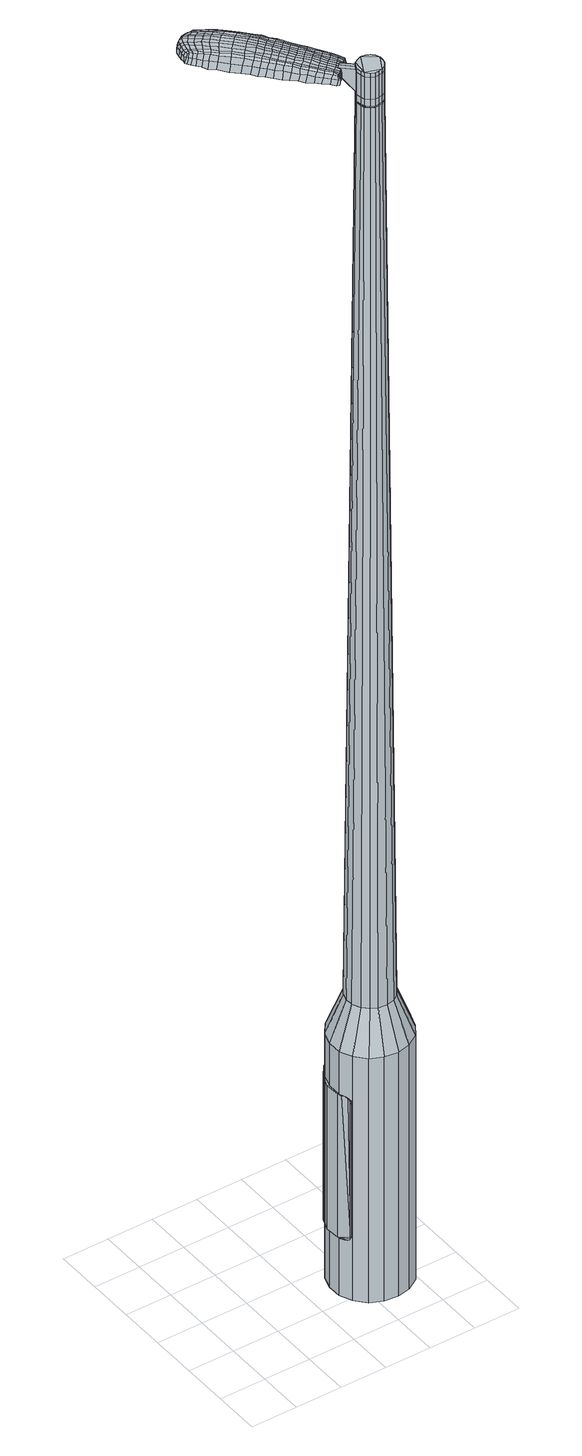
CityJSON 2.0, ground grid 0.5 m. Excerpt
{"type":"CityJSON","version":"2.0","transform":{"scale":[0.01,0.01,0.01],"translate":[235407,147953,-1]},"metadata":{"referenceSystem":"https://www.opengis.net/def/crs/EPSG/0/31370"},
"CityObjects":{
"object1":{"type":"GenericCityObject","attributes":{"cluster":315,"mean_distance_to_centroid":0.203,"new_centroid_x":235408.7,"new_centroid_y":147953.7,"mean_distance_to_camera":13.32,"H1":11.97,"H2":12.27,"Z_final":111,"cluster2":-1,"proj_x":235413.77,"proj_y":147945.21,"id_line":52497,"bearing_l":43.26,"distance":9.89,"orientation":"left","G_obj":133.26},"geometry":[{"type":"MultiSurface","lod":"2","boundaries":[[[0,1,2,3]],[[1,4,5,2]],[[4,6,7,5]],[[6,8,9,7]],[[8,10,11,9]],[[10,12,13,11]],[[12,14,15,13]],[[14,16,17,15]],[[16,18,19,17]],[[18,20,21,19]],[[20,22,23,21]],[[22,24,25,23]],[[24,26,27,25]],[[26,28,29,27]],[[28,30,31,29]],[[30,32,33,31]],[[32,34,35,33]],[[34,0,3,35]],[[36,37,38,39]],[[38,40,41,42]],[[41,43,42]],[[42,44,45,46]],[[45,47,46]],[[46,48,49,50]],[[49,51,50]],[[42,46,50,38]],[[50,52,39,38]],[[53,36,39]],[[2,5,7,35]],[[7,9,11,15]],[[11,13,15]],[[15,17,19,23]],[[19,21,23]],[[23,25,27,31]],[[27,29,31]],[[15,23,31,7]],[[31,33,35,7]],[[3,2,35]],[[1,0,54,55]],[[0,34,56,54]],[[34,32,57,56]],[[32,30,58,57]],[[30,28,59,58]],[[28,26,60,59]],[[26,24,61,60]],[[24,22,62,61]],[[22,20,63,62]],[[20,18,64,63]],[[18,16,65,64]],[[16,14,66,65]],[[14,12,67,66]],[[12,10,68,67]],[[10,8,69,68]],[[8,6,70,69]],[[6,4,71,70]],[[4,1,55,71]],[[55,54,72,73]],[[54,56,74,72]],[[56,57,75,74]],[[57,58,76,75]],[[58,59,77,76]],[[59,60,78,77]],[[60,61,79,78]],[[61,62,80,79]],[[62,63,81,80]],[[63,64,82,81]],[[64,65,83,82]],[[65,66,84,83]],[[66,67,85,84]],[[67,68,86,85]],[[68,69,87,86]],[[69,70,88,87]],[[70,71,89,88]],[[71,55,73,89]],[[90,91,92,93]],[[74,94,91,90]],[[95,96,94,74]],[[76,97,96,95]],[[98,99,97,76]],[[100,101,99,98]],[[102,103,101,100]],[[80,104,103,102]],[[81,105,104,80]],[[106,107,105,81]],[[108,109,107,106]],[[110,111,109,108]],[[112,113,111,110]],[[114,115,113,112]],[[116,117,115,114]],[[118,119,117,116]],[[120,121,119,118]],[[93,92,121,120]],[[122,123,124,125]],[[126,122,125,127]],[[128,126,127,129]],[[130,128,129,131]],[[132,130,131,133]],[[134,132,133,135]],[[136,134,135,137]],[[138,136,137,139]],[[140,138,139,141]],[[142,140,141,143]],[[144,142,143,145]],[[146,144,145,147]],[[148,146,147,149]],[[150,148,149,151]],[[152,150,151,153]],[[154,152,153,155]],[[73,72,90,93]],[[72,74,90]],[[75,95,74]],[[75,76,95]],[[77,98,76]],[[77,78,100,98]],[[78,79,102,100]],[[79,80,102]],[[82,106,81]],[[82,83,108,106]],[[83,84,110,108]],[[84,85,112,110]],[[85,86,114,112]],[[86,87,116,114]],[[87,88,118,116]],[[88,89,120,118]],[[89,73,93,120]],[[156,157,92,91]],[[157,158,121,92]],[[158,159,119,121]],[[159,160,117,119]],[[160,161,115,117]],[[161,162,113,115]],[[162,163,111,113]],[[163,164,109,111]],[[164,165,107,109]],[[165,105,107]],[[166,103,104]],[[166,167,101,103]],[[167,168,99,101]],[[168,97,99]],[[169,96,97]],[[169,94,96]],[[156,91,94]],[[39,52,154,170]],[[157,156,171,155]],[[53,39,170,123]],[[156,94,124,171]],[[36,53,123,122]],[[94,169,125,124]],[[37,36,122,126]],[[169,97,127,125]],[[38,37,126,128]],[[97,168,129,127]],[[40,38,128,130]],[[168,167,131,129]],[[41,40,130,132]],[[167,166,133,131]],[[43,41,132,134]],[[166,104,135,133]],[[42,43,134,136]],[[104,105,137,135]],[[44,42,136,138]],[[105,165,139,137]],[[45,44,138,140]],[[165,164,141,139]],[[47,45,140,142]],[[164,163,143,141]],[[46,47,142,144]],[[163,162,145,143]],[[48,46,144,146]],[[162,161,147,145]],[[49,48,146,148]],[[161,160,149,147]],[[51,49,148,150]],[[160,159,151,149]],[[50,51,150,152]],[[159,158,153,151]],[[52,50,152,154]],[[158,157,155,153]],[[154,155,172,173]],[[155,171,174,172]],[[171,124,175,174]],[[124,123,176,175]],[[123,170,177,176]],[[170,154,173,177]],[[178,179,180,181]],[[182,178,181,183]],[[178,182,184,185]],[[179,178,185,186]],[[187,188,189,190]],[[191,187,190,192]],[[187,191,193,194]],[[188,187,194,195]],[[196,197,198,199]],[[200,196,199,201]],[[196,200,202,203]],[[197,196,203,204]],[[205,206,207,208]],[[209,205,208,210]],[[205,209,211,212]],[[206,205,212,213]],[[214,215,216,217]],[[218,214,217,219]],[[214,218,220,221]],[[215,214,221,222]],[[223,224,225,226]],[[227,223,226,228]],[[223,227,229,230]],[[224,223,230,231]],[[232,233,234,235]],[[224,232,235,225]],[[232,224,231,236]],[[233,232,236,237]],[[238,239,240,241]],[[233,238,241,234]],[[238,233,237,242]],[[239,238,242,243]],[[244,182,183,245]],[[239,244,245,240]],[[244,239,243,246]],[[182,244,246,184]],[[247,248,249,250]],[[251,247,250,252]],[[247,251,253,254]],[[248,247,254,255]],[[256,257,258,259]],[[248,256,259,249]],[[256,248,255,260]],[[257,256,260,261]],[[262,263,264,265]],[[257,262,265,258]],[[262,257,261,266]],[[263,262,266,267]],[[268,269,270,271]],[[263,268,271,264]],[[268,263,267,272]],[[269,268,272,273]],[[274,179,186,275]],[[269,274,275,270]],[[274,269,273,276]],[[179,274,276,180]],[[277,278,279,280]],[[281,277,280,282]],[[277,281,283,284]],[[278,277,284,285]],[[286,287,288,289]],[[278,286,289,279]],[[286,278,285,290]],[[287,286,290,291]],[[292,293,294,295]],[[287,292,295,288]],[[292,287,291,296]],[[293,292,296,297]],[[298,191,192,299]],[[293,298,299,294]],[[298,293,297,300]],[[191,298,300,193]],[[301,302,303,304]],[[305,301,304,306]],[[301,305,307,308]],[[302,301,308,309]],[[310,311,312,313]],[[302,310,313,303]],[[310,302,309,314]],[[311,310,314,315]],[[316,317,318,319]],[[311,316,319,312]],[[316,311,315,320]],[[317,316,320,321]],[[322,323,324,325]],[[317,322,325,318]],[[322,317,321,326]],[[323,322,326,327]],[[328,188,195,329]],[[323,328,329,324]],[[328,323,327,330]],[[188,328,330,189]],[[331,217,216,332]],[[333,331,332,334]],[[331,333,335,336]],[[217,331,336,219]],[[337,333,334,338]],[[339,337,338,340]],[[337,339,341,342]],[[333,337,342,335]],[[343,339,340,344]],[[345,343,344,346]],[[343,345,347,348]],[[339,343,348,341]],[[349,345,346,350]],[[351,349,350,352]],[[349,351,353,354]],[[345,349,354,347]],[[355,351,352,356]],[[206,355,356,207]],[[355,206,213,357]],[[351,355,357,353]],[[358,359,204,203]],[[360,358,203,202]],[[358,360,361,362]],[[359,358,362,363]],[[364,365,363,362]],[[366,364,362,361]],[[364,366,367,368]],[[365,364,368,369]],[[370,371,369,368]],[[372,370,368,367]],[[370,372,373,374]],[[371,370,374,375]],[[376,377,375,374]],[[378,376,374,373]],[[376,378,211,209]],[[377,376,209,210]],[[379,380,381,382]],[[281,379,382,283]],[[379,281,282,383]],[[380,379,383,384]],[[385,200,201,386]],[[380,385,386,381]],[[385,380,384,387]],[[200,385,387,202]],[[388,389,390,391]],[[227,388,391,229]],[[388,227,228,392]],[[389,388,392,393]],[[394,395,396,397]],[[389,394,397,390]],[[394,389,393,398]],[[395,394,398,399]],[[400,197,204,401]],[[395,400,401,396]],[[400,395,399,402]],[[197,400,402,198]],[[403,404,405,406]],[[185,403,406,186]],[[403,185,184,407]],[[404,403,407,408]],[[409,410,411,412]],[[404,409,412,405]],[[409,404,408,413]],[[410,409,413,414]],[[415,208,207,416]],[[410,415,416,411]],[[415,410,414,417]],[[208,415,417,210]],[[418,419,420,421]],[[190,418,421,192]],[[418,190,189,422]],[[419,418,422,423]],[[424,212,211,425]],[[419,424,425,420]],[[424,419,423,426]],[[212,424,426,213]],[[427,428,429,430]],[[305,427,430,307]],[[427,305,306,431]],[[428,427,431,432]],[[433,218,219,434]],[[428,433,434,429]],[[433,428,432,435]],[[218,433,435,220]],[[436,437,438,439]],[[251,436,439,253]],[[436,251,252,440]],[[437,436,440,441]],[[442,443,444,445]],[[437,442,445,438]],[[442,437,441,446]],[[443,442,446,447]],[[448,215,222,449]],[[443,448,449,444]],[[448,443,447,450]],[[215,448,450,216]],[[451,452,441,440]],[[250,451,440,252]],[[451,250,249,453]],[[452,451,453,454]],[[455,456,447,446]],[[452,455,446,441]],[[455,452,454,457]],[[456,455,457,458]],[[459,332,216,450]],[[456,459,450,447]],[[459,456,458,460]],[[332,459,460,334]],[[461,462,463,464]],[[308,461,464,309]],[[461,308,307,430]],[[462,461,430,429]],[[465,336,335,466]],[[462,465,466,463]],[[465,462,429,434]],[[336,465,434,219]],[[467,468,454,453]],[[259,467,453,249]],[[467,259,258,469]],[[468,467,469,470]],[[471,472,458,457]],[[468,471,457,454]],[[471,468,470,473]],[[472,471,473,474]],[[475,338,334,460]],[[472,475,460,458]],[[475,472,474,476]],[[338,475,476,340]],[[477,478,479,480]],[[314,477,480,315]],[[477,314,309,464]],[[478,477,464,463]],[[481,342,341,482]],[[478,481,482,479]],[[481,478,463,466]],[[342,481,466,335]],[[483,484,470,469]],[[265,483,469,258]],[[483,265,264,485]],[[484,483,485,486]],[[487,488,474,473]],[[484,487,473,470]],[[487,484,486,489]],[[488,487,489,490]],[[491,344,340,476]],[[488,491,476,474]],[[491,488,490,492]],[[344,491,492,346]],[[493,494,495,496]],[[320,493,496,321]],[[493,320,315,480]],[[494,493,480,479]],[[497,348,347,498]],[[494,497,498,495]],[[497,494,479,482]],[[348,497,482,341]],[[499,500,486,485]],[[271,499,485,264]],[[499,271,270,501]],[[500,499,501,502]],[[503,504,490,489]],[[500,503,489,486]],[[503,500,502,505]],[[504,503,505,506]],[[507,350,346,492]],[[504,507,492,490]],[[507,504,506,508]],[[350,507,508,352]],[[509,510,511,512]],[[326,509,512,327]],[[509,326,321,496]],[[510,509,496,495]],[[513,354,353,514]],[[510,513,514,511]],[[513,510,495,498]],[[354,513,498,347]],[[515,516,502,501]],[[275,515,501,270]],[[515,275,186,406]],[[516,515,406,405]],[[517,518,506,505]],[[516,517,505,502]],[[517,516,405,412]],[[518,517,412,411]],[[519,356,352,508]],[[518,519,508,506]],[[519,518,411,416]],[[356,519,416,207]],[[520,521,423,422]],[[330,520,422,189]],[[520,330,327,512]],[[521,520,512,511]],[[522,357,213,426]],[[521,522,426,423]],[[522,521,511,514]],[[357,522,514,353]],[[523,524,384,383]],[[280,523,383,282]],[[523,280,279,525]],[[524,523,525,526]],[[527,360,202,387]],[[524,527,387,384]],[[527,524,526,528]],[[360,527,528,361]],[[529,530,531,532]],[[230,529,532,231]],[[529,230,229,391]],[[530,529,391,390]],[[533,534,535,536]],[[530,533,536,531]],[[533,530,390,397]],[[534,533,397,396]],[[537,359,363,538]],[[534,537,538,535]],[[537,534,396,401]],[[359,537,401,204]],[[539,540,526,525]],[[289,539,525,279]],[[539,289,288,541]],[[540,539,541,542]],[[543,366,361,528]],[[540,543,528,526]],[[543,540,542,544]],[[366,543,544,367]],[[545,546,547,548]],[[236,545,548,237]],[[545,236,231,532]],[[546,545,532,531]],[[549,550,551,552]],[[546,549,552,547]],[[549,546,531,536]],[[550,549,536,535]],[[553,365,369,554]],[[550,553,554,551]],[[553,550,535,538]],[[365,553,538,363]],[[555,556,542,541]],[[295,555,541,288]],[[555,295,294,557]],[[556,555,557,558]],[[559,372,367,544]],[[556,559,544,542]],[[559,556,558,560]],[[372,559,560,373]],[[561,562,563,564]],[[242,561,564,243]],[[561,242,237,548]],[[562,561,548,547]],[[565,566,567,568]],[[562,565,568,563]],[[565,562,547,552]],[[566,565,552,551]],[[569,371,375,570]],[[566,569,570,567]],[[569,566,551,554]],[[371,569,554,369]],[[571,572,558,557]],[[299,571,557,294]],[[571,299,192,421]],[[572,571,421,420]],[[573,378,373,560]],[[572,573,560,558]],[[573,572,420,425]],[[378,573,425,211]],[[574,575,408,407]],[[246,574,407,184]],[[574,246,243,564]],[[575,574,564,563]],[[576,577,414,413]],[[575,576,413,408]],[[576,575,563,568]],[[577,576,568,567]],[[578,377,210,417]],[[577,578,417,414]],[[578,577,567,570]],[[377,578,570,375]],[[579,580,581,582]],[[582,581,583,584]],[[585,583,581,586]],[[586,581,580,587]],[[588,589,590,591]],[[591,590,592,593]],[[594,592,590,595]],[[595,590,589,596]],[[597,598,599,600]],[[600,599,601,602]],[[603,601,599,604]],[[604,599,598,605]],[[606,607,608,609]],[[609,608,610,611]],[[612,610,608,613]],[[613,608,607,614]],[[615,616,617,618]],[[618,617,619,620]],[[621,619,617,622]],[[622,617,616,623]],[[624,625,626,627]],[[627,626,628,629]],[[630,628,626,631]],[[631,626,625,632]],[[633,634,635,636]],[[636,635,625,624]],[[632,625,635,637]],[[637,635,634,638]],[[639,640,641,642]],[[642,641,634,633]],[[638,634,641,643]],[[643,641,640,644]],[[584,583,645,646]],[[646,645,640,639]],[[644,640,645,647]],[[647,645,583,585]],[[648,649,650,651]],[[651,650,652,653]],[[654,652,650,655]],[[655,650,649,656]],[[657,658,659,660]],[[660,659,649,648]],[[656,649,659,661]],[[661,659,658,662]],[[663,664,665,666]],[[666,665,658,657]],[[662,658,665,667]],[[667,665,664,668]],[[669,670,671,672]],[[672,671,664,663]],[[668,664,671,673]],[[673,671,670,674]],[[587,580,675,676]],[[676,675,670,669]],[[674,670,675,677]],[[677,675,580,579]],[[678,679,680,681]],[[681,680,682,683]],[[684,682,680,685]],[[685,680,679,686]],[[687,688,689,690]],[[690,689,679,678]],[[686,679,689,691]],[[691,689,688,692]],[[693,694,695,696]],[[696,695,688,687]],[[692,688,695,697]],[[697,695,694,698]],[[593,592,699,700]],[[700,699,694,693]],[[698,694,699,701]],[[701,699,592,594]],[[702,703,704,705]],[[705,704,706,707]],[[708,706,704,709]],[[709,704,703,710]],[[711,712,713,714]],[[714,713,703,702]],[[710,703,713,715]],[[715,713,712,716]],[[717,718,719,720]],[[720,719,712,711]],[[716,712,719,721]],[[721,719,718,722]],[[723,724,725,726]],[[726,725,718,717]],[[722,718,725,727]],[[727,725,724,728]],[[596,589,729,730]],[[730,729,724,723]],[[728,724,729,731]],[[731,729,589,588]],[[615,618,732,733]],[[733,732,734,735]],[[736,734,732,737]],[[737,732,618,620]],[[735,734,738,739]],[[739,738,740,741]],[[742,740,738,743]],[[743,738,734,736]],[[741,740,744,745]],[[745,744,746,747]],[[748,746,744,749]],[[749,744,740,742]],[[747,746,750,751]],[[751,750,752,753]],[[754,752,750,755]],[[755,750,746,748]],[[753,752,756,757]],[[757,756,607,606]],[[614,607,756,758]],[[758,756,752,754]],[[605,759,760,604]],[[604,760,761,603]],[[762,761,760,763]],[[763,760,759,764]],[[764,765,766,763]],[[763,766,767,762]],[[768,767,766,769]],[[769,766,765,770]],[[770,771,772,769]],[[769,772,773,768]],[[774,773,772,775]],[[775,772,771,776]],[[776,777,778,775]],[[775,778,779,774]],[[612,779,778,610]],[[610,778,777,611]],[[780,781,782,783]],[[783,782,682,684]],[[683,682,782,784]],[[784,782,781,785]],[[602,601,786,787]],[[787,786,781,780]],[[785,781,786,788]],[[788,786,601,603]],[[789,790,791,792]],[[792,791,628,630]],[[629,628,791,793]],[[793,791,790,794]],[[795,796,797,798]],[[798,797,790,789]],[[794,790,797,799]],[[799,797,796,800]],[[605,598,801,802]],[[802,801,796,795]],[[800,796,801,803]],[[803,801,598,597]],[[804,805,806,807]],[[807,806,586,587]],[[585,586,806,808]],[[808,806,805,809]],[[810,811,812,813]],[[813,812,805,804]],[[809,805,812,814]],[[814,812,811,815]],[[606,609,816,817]],[[817,816,811,810]],[[815,811,816,818]],[[818,816,609,611]],[[819,820,821,822]],[[822,821,591,593]],[[588,591,821,823]],[[823,821,820,824]],[[612,613,825,826]],[[826,825,820,819]],[[824,820,825,827]],[[827,825,613,614]],[[828,829,830,831]],[[831,830,706,708]],[[707,706,830,832]],[[832,830,829,833]],[[620,619,834,835]],[[835,834,829,828]],[[833,829,834,836]],[[836,834,619,621]],[[837,838,654]],[[838,652,654]],[[653,652,838,839]],[[839,838,840]],[[841,842,843,844]],[[844,843,838,837]],[[840,838,843,845]],[[845,843,842,846]],[[623,616,847,848]],[[848,847,842,841]],[[846,842,847,849]],[[849,847,616,615]],[[840,850,839]],[[839,850,651,653]],[[648,651,850,851]],[[846,852,853,845]],[[845,853,850,840]],[[851,850,853,854]],[[854,853,852,855]],[[615,733,856,849]],[[849,856,852,846]],[[855,852,856,857]],[[857,856,733,735]],[[858,859,860,861]],[[861,860,709,710]],[[708,709,860,831]],[[831,860,859,828]],[[736,737,862,863]],[[863,862,859,858]],[[828,859,862,835]],[[835,862,737,620]],[[864,865,851]],[[851,865,660,648]],[[657,660,865,866]],[[866,865,864,867]],[[855,868,869,854]],[[854,869,864,851]],[[867,864,869,870]],[[870,869,868,871]],[[735,739,872,857]],[[857,872,868,855]],[[871,868,872,873]],[[873,872,739,741]],[[874,875,876,877]],[[877,876,715,716]],[[710,715,876,861]],[[861,876,875,858]],[[742,743,878,879]],[[879,878,875,874]],[[858,875,878,863]],[[863,878,743,736]],[[867,880,881,866]],[[866,881,666,657]],[[663,666,881,882]],[[882,881,880,883]],[[871,884,885,870]],[[870,885,880,867]],[[883,880,885,886]],[[886,885,884,887]],[[741,745,888,873]],[[873,888,884,871]],[[887,884,888,889]],[[889,888,745,747]],[[890,891,892,893]],[[893,892,721,722]],[[716,721,892,877]],[[877,892,891,874]],[[748,749,894,895]],[[895,894,891,890]],[[874,891,894,879]],[[879,894,749,742]],[[883,896,897,882]],[[882,897,672,663]],[[669,672,897,898]],[[898,897,896,899]],[[887,900,901,886]],[[886,901,896,883]],[[899,896,901,902]],[[902,901,900,903]],[[747,751,904,889]],[[889,904,900,887]],[[903,900,904,905]],[[905,904,751,753]],[[906,907,908,909]],[[909,908,727,728]],[[722,727,908,893]],[[893,908,907,890]],[[754,755,910,911]],[[911,910,907,906]],[[890,907,910,895]],[[895,910,755,748]],[[899,912,913,898]],[[898,913,676,669]],[[587,676,913,807]],[[807,913,912,804]],[[903,914,915,902]],[[902,915,912,899]],[[804,912,915,813]],[[813,915,914,810]],[[753,757,916,905]],[[905,916,914,903]],[[810,914,916,817]],[[817,916,757,606]],[[824,917,918,823]],[[823,918,731,588]],[[728,731,918,909]],[[909,918,917,906]],[[614,758,919,827]],[[827,919,917,824]],[[906,917,919,911]],[[911,919,758,754]],[[785,920,921,784]],[[784,921,681,683]],[[678,681,921,922]],[[922,921,920,923]],[[603,761,924,788]],[[788,924,920,785]],[[923,920,924,925]],[[925,924,761,762]],[[926,927,928,929]],[[929,928,631,632]],[[630,631,928,792]],[[792,928,927,789]],[[930,931,932,933]],[[933,932,927,926]],[[789,927,932,798]],[[798,932,931,795]],[[764,759,934,935]],[[935,934,931,930]],[[795,931,934,802]],[[802,934,759,605]],[[923,936,937,922]],[[922,937,690,678]],[[687,690,937,938]],[[938,937,936,939]],[[762,767,940,925]],[[925,940,936,923]],[[939,936,940,941]],[[941,940,767,768]],[[942,943,944,945]],[[945,944,637,638]],[[632,637,944,929]],[[929,944,943,926]],[[946,947,948,949]],[[949,948,943,942]],[[926,943,948,933]],[[933,948,947,930]],[[770,765,950,951]],[[951,950,947,946]],[[930,947,950,935]],[[935,950,765,764]],[[939,952,953,938]],[[938,953,696,687]],[[693,696,953,954]],[[954,953,952,955]],[[768,773,956,941]],[[941,956,952,939]],[[955,952,956,957]],[[957,956,773,774]],[[958,959,960,961]],[[961,960,643,644]],[[638,643,960,945]],[[945,960,959,942]],[[962,963,964,965]],[[965,964,959,958]],[[942,959,964,949]],[[949,964,963,946]],[[776,771,966,967]],[[967,966,963,962]],[[946,963,966,951]],[[951,966,771,770]],[[955,968,969,954]],[[954,969,700,693]],[[593,700,969,822]],[[822,969,968,819]],[[774,779,970,957]],[[957,970,968,955]],[[819,968,970,826]],[[826,970,779,612]],[[809,971,972,808]],[[808,972,647,585]],[[644,647,972,961]],[[961,972,971,958]],[[815,973,974,814]],[[814,974,971,809]],[[958,971,974,965]],[[965,974,973,962]],[[611,777,975,818]],[[818,975,973,815]],[[962,973,975,967]],[[967,975,777,776]],[[579,582,181,180]],[[582,584,183,181]],[[594,595,194,193]],[[595,596,195,194]],[[597,600,199,198]],[[600,602,201,199]],[[621,622,221,220]],[[622,623,222,221]],[[624,627,226,225]],[[627,629,228,226]],[[633,636,235,234]],[[636,624,225,235]],[[639,642,241,240]],[[642,633,234,241]],[[584,646,245,183]],[[646,639,240,245]],[[654,655,254,253]],[[655,656,255,254]],[[656,661,260,255]],[[661,662,261,260]],[[662,667,266,261]],[[667,668,267,266]],[[668,673,272,267]],[[673,674,273,272]],[[674,677,276,273]],[[677,579,180,276]],[[684,685,284,283]],[[685,686,285,284]],[[686,691,290,285]],[[691,692,291,290]],[[692,697,296,291]],[[697,698,297,296]],[[698,701,300,297]],[[701,594,193,300]],[[702,705,304,303]],[[705,707,306,304]],[[711,714,313,312]],[[714,702,303,313]],[[717,720,319,318]],[[720,711,312,319]],[[723,726,325,324]],[[726,717,318,325]],[[596,730,329,195]],[[730,723,324,329]],[[780,783,382,381]],[[783,684,283,382]],[[602,787,386,201]],[[787,780,381,386]],[[629,793,392,228]],[[793,794,393,392]],[[794,799,398,393]],[[799,800,399,398]],[[800,803,402,399]],[[803,597,198,402]],[[707,832,431,306]],[[832,833,432,431]],[[833,836,435,432]],[[836,621,220,435]],[[837,654,439,438]],[[654,253,439]],[[841,844,445,444]],[[844,837,438,445]],[[623,848,449,222]],[[848,841,444,449]],[[976,977,978,979]],[[980,981,979,978]],[[982,983,984,985]],[[986,987,988,989]],[[977,990,991,978]],[[992,980,978,991]],[[993,982,985,994]],[[995,996,987,986]],[[990,997,998,991]],[[998,999,992,991]],[[1000,993,994,1001]],[[1002,996,995,1003]],[[997,1004,1005,998]],[[1005,1006,999,998]],[[1007,1000,1001,1008]],[[1009,1002,1003,1010]],[[1011,1012,1013,1014]],[[1015,1016,1012,1011]],[[1015,1017,1018,1016]],[[1017,1019,1020,1018]],[[1021,1022,1023,1024]],[[1025,1026,1022,1021]],[[1027,1028,1026,1025]],[[1029,1030,1028,1027]],[[1024,1013,1012,1021]],[[1021,1012,1016,1025]],[[1016,1018,1027,1025]],[[1018,1020,1029,1027]],[[985,984,981,980]],[[994,985,980,992]],[[999,1001,994,992]],[[1006,1008,1001,999]],[[986,989,983,982]],[[995,986,982,993]],[[1003,995,993,1000]],[[1010,1003,1000,1007]],[[987,1011,1014,988]],[[996,1015,1011,987]],[[1017,1015,996,1002]],[[1019,1017,1002,1009]],[[1031,1032,1033,1034]],[[1033,1035,1036,1037]],[[1033,1037,1038,1039]],[[1033,1039,1034]],[[1040,1031,1034,1041]],[[1042,1041,1034,1043]],[[1044,1043,1034]],[[1045,1033,1032,1046]],[[1047,1045,1046,1048]],[[1049,1047,1048,1050]],[[1051,1049,1050,1052]],[[1053,1051,1052,1054]],[[1054,1055,1056,1057]],[[1054,1057,1058,1059]],[[1054,1059,1060,1061]],[[1060,1062,1063,1064]],[[1060,1064,1065,1066]],[[1060,1066,1061]],[[1054,1061,1053]],[[1067,1068,1032,1031]],[[1069,1070,1035,1033]],[[1071,1072,1044,1034]],[[1068,1073,1046,1032]],[[1074,1069,1033,1045]],[[1073,1075,1048,1046]],[[1076,1074,1045,1047]],[[1075,1077,1050,1048]],[[1078,1076,1047,1049]],[[1077,1079,1052,1050]],[[1080,1078,1049,1051]],[[1079,1081,1054,1052]],[[1082,1080,1051,1053]],[[1081,1083,1055,1054]],[[1084,1085,1062,1060]],[[1086,1082,1053,1061]],[[1056,1055,1083,1087]],[[1057,1056,1087,1088]],[[1058,1057,1088,1089]],[[1059,1058,1089,1090]],[[1060,1059,1090,1084]],[[1091,1067,1031,1040]],[[1092,1091,1040,1041]],[[1093,1092,1041,1042]],[[1094,1093,1042,1043]],[[1072,1094,1043,1044]],[[1036,1035,1070,1095]],[[1063,1062,1085,1096]],[[1037,1036,1095,1097]],[[1038,1037,1097,1098]],[[1039,1038,1098,1099]],[[1034,1039,1099,1071]],[[1064,1063,1096,1100]],[[1065,1064,1100,1101]],[[1066,1065,1101,1102]],[[1061,1066,1102,1086]]]}]}
},
"vertices":[
[139,101,384],[151,109,384],[151,109,96],[139,101,96],[165,112,384],[165,112,96],[180,111,384],[180,111,96],[193,104,384],[193,104,96],[203,93,384],[203,93,96],[209,80,384],[209,80,96],[210,65,384],[210,65,96],[205,51,384],[205,51,96],[197,39,384],[197,39,96],[184,31,384],[184,31,96],[170,28,384],[170,28,96],[155,30,384],[155,30,96],[142,36,384],[142,36,96],[132,47,384],[132,47,96],[126,60,384],[126,60,96],[126,75,384],[126,75,96],[130,89,384],[130,89,96],[154,72,1524],[155,67,1524],[156,63,1524],[158,80,1524],[160,59,1524],[164,57,1524],[173,58,1524],[168,57,1524],[177,60,1524],[180,64,1524],[181,73,1524],[181,69,1524],[179,78,1524],[176,81,1524],[167,84,1524],[172,83,1524],[162,82,1524],[156,76,1524],[150,88,429],[158,93,429],[145,81,429],[143,73,429],[143,64,429],[147,56,429],[153,50,429],[160,46,429],[169,45,429],[178,47,429],[185,52,429],[190,59,429],[193,67,429],[192,76,429],[189,84,429],[183,90,429],[175,94,429],[166,95,429],[158,80,1483],[162,82,1483],[156,76,1483],[154,72,1483],[155,67,1483],[156,63,1483],[160,59,1483],[164,57,1483],[168,57,1483],[173,58,1483],[177,60,1483],[180,64,1483],[181,69,1483],[181,73,1483],[179,78,1483],[176,81,1483],[172,83,1483],[167,84,1483],[159,79,1483],[159,79,1485],[163,82,1485],[163,82,1483],[156,76,1485],[155,72,1483],[155,72,1485],[155,67,1485],[157,63,1483],[157,63,1485],[160,60,1483],[160,60,1485],[164,58,1483],[164,58,1485],[168,57,1485],[173,58,1485],[176,61,1483],[176,61,1485],[179,64,1483],[179,64,1485],[180,69,1483],[180,69,1485],[180,73,1483],[180,73,1485],[178,77,1483],[178,77,1485],[175,80,1483],[175,80,1485],[171,82,1483],[171,82,1485],[167,83,1483],[167,83,1485],[154,72,1519],[156,76,1519],[156,76,1493],[154,72,1493],[155,67,1519],[155,67,1493],[156,63,1519],[156,63,1493],[160,59,1519],[160,59,1493],[164,57,1519],[164,57,1493],[168,57,1519],[168,57,1493],[173,58,1519],[173,58,1493],[177,60,1519],[177,60,1493],[180,64,1519],[180,64,1493],[181,69,1519],[181,69,1493],[181,73,1519],[181,73,1493],[179,78,1519],[179,78,1493],[176,81,1519],[176,81,1493],[172,83,1519],[172,83,1493],[167,84,1519],[167,84,1493],[162,82,1519],[162,82,1493],[158,80,1485],[162,82,1485],[167,84,1485],[172,83,1485],[176,81,1485],[179,78,1485],[181,73,1485],[181,69,1485],[180,64,1485],[177,60,1485],[164,57,1485],[160,59,1485],[156,63,1485],[154,72,1485],[158,80,1519],[158,80,1493],[148,96,1513],[148,96,1518],[146,94,1513],[143,91,1513],[143,91,1518],[146,94,1518],[109,161,1519],[114,155,1518],[114,158,1509],[109,163,1510],[103,167,1519],[104,169,1510],[103,166,1526],[109,159,1525],[113,154,1525],[81,135,1519],[86,130,1518],[88,130,1525],[83,135,1525],[75,141,1519],[77,141,1526],[73,141,1510],[79,135,1510],[84,130,1509],[43,200,1519],[46,203,1519],[45,203,1513],[43,201,1513],[41,197,1519],[40,197,1513],[42,195,1524],[44,199,1524],[47,201,1524],[94,146,1530],[99,141,1529],[102,143,1529],[97,148,1530],[88,153,1531],[90,155,1531],[85,150,1530],[92,144,1530],[97,138,1529],[150,88,1512],[152,89,1512],[151,90,1517],[149,88,1517],[147,86,1512],[147,87,1517],[147,86,1506],[149,88,1506],[151,90,1506],[68,203,1519],[70,201,1519],[70,203,1512],[68,205,1512],[65,204,1518],[66,206,1512],[65,203,1522],[67,202,1523],[69,200,1524],[74,198,1519],[78,194,1519],[78,196,1512],[74,200,1512],[73,197,1524],[77,193,1525],[82,190,1519],[88,184,1519],[88,186,1511],[82,192,1511],[82,188,1526],[87,183,1526],[96,176,1519],[96,178,1510],[95,174,1526],[157,104,1513],[152,110,1513],[151,109,1518],[156,103,1517],[160,100,1512],[159,100,1516],[160,101,1506],[157,106,1507],[152,112,1507],[147,116,1514],[142,122,1515],[142,120,1520],[147,114,1519],[147,117,1507],[142,123,1507],[137,127,1515],[133,133,1516],[132,132,1522],[137,126,1521],[138,129,1508],[133,135,1508],[128,139,1517],[123,144,1517],[123,143,1524],[127,137,1523],[128,141,1508],[123,146,1509],[118,150,1518],[118,148,1524],[119,152,1509],[41,179,1519],[43,176,1519],[44,177,1524],[42,180,1523],[40,181,1518],[41,181,1522],[38,181,1512],[39,179,1512],[41,176,1512],[46,173,1519],[49,168,1519],[51,169,1525],[47,173,1524],[44,172,1512],[48,168,1512],[53,164,1519],[59,158,1519],[60,158,1526],[55,164,1526],[51,163,1511],[57,158,1511],[67,149,1519],[68,150,1526],[65,149,1510],[134,84,1513],[129,89,1513],[127,89,1507],[133,84,1507],[139,80,1512],[137,80,1506],[139,81,1516],[136,84,1517],[130,89,1518],[123,94,1514],[118,99,1515],[116,99,1507],[122,94,1507],[125,94,1519],[119,99,1520],[113,104,1515],[107,109,1516],[105,109,1508],[111,104,1508],[114,105,1521],[109,110,1522],[102,115,1517],[96,120,1517],[94,119,1509],[100,114,1508],[103,115,1523],[98,120,1524],[91,125,1518],[89,125,1509],[93,125,1524],[145,92,1519],[147,94,1519],[140,98,1520],[142,100,1520],[138,96,1520],[143,90,1519],[135,103,1522],[137,105,1522],[130,109,1523],[132,111,1523],[128,107,1523],[133,101,1521],[125,114,1524],[127,116,1524],[120,119,1525],[122,121,1525],[117,117,1525],[122,112,1524],[115,125,1526],[117,127,1526],[109,130,1527],[112,132,1527],[107,128,1527],[112,123,1526],[104,136,1528],[107,138,1528],[102,133,1528],[46,197,1527],[49,199,1527],[44,193,1526],[47,190,1527],[50,193,1528],[52,196,1528],[54,189,1529],[57,191,1529],[51,185,1528],[56,180,1530],[59,183,1530],[62,186,1530],[64,178,1531],[67,181,1531],[61,175,1530],[67,168,1531],[70,171,1531],[73,174,1531],[79,162,1531],[82,165,1531],[76,159,1531],[39,184,1518],[39,187,1519],[38,187,1513],[38,183,1513],[40,183,1523],[40,186,1523],[40,192,1519],[39,192,1513],[41,191,1524],[63,205,1518],[61,206,1518],[61,204,1523],[64,204,1523],[63,207,1513],[61,207,1513],[57,206,1519],[53,206,1519],[54,204,1524],[58,205,1523],[57,207,1513],[53,206,1513],[49,204,1519],[50,203,1524],[49,205,1513],[108,158,1528],[106,157,1528],[111,151,1528],[112,152,1527],[102,164,1528],[100,163,1529],[104,155,1529],[102,153,1530],[106,147,1529],[109,149,1528],[98,162,1529],[96,160,1530],[99,151,1530],[104,145,1529],[93,157,1531],[84,136,1528],[86,138,1529],[79,144,1529],[78,142,1528],[89,131,1527],[91,133,1528],[88,140,1529],[82,147,1530],[94,135,1528],[141,79,1512],[142,81,1512],[142,82,1517],[140,81,1517],[140,79,1506],[141,81,1506],[145,83,1512],[144,84,1517],[144,83,1506],[160,98,1512],[159,96,1512],[159,98,1506],[160,99,1506],[159,98,1517],[158,97,1517],[157,95,1512],[156,93,1512],[155,94,1506],[157,96,1506],[156,95,1517],[154,94,1517],[154,91,1512],[153,92,1506],[153,92,1517],[155,102,1519],[154,101,1519],[151,108,1520],[149,107,1520],[153,99,1519],[151,98,1519],[148,105,1520],[146,103,1520],[149,96,1519],[144,101,1520],[137,85,1519],[138,86,1519],[133,91,1520],[131,90,1520],[140,88,1519],[135,93,1520],[146,113,1521],[145,112,1521],[141,119,1522],[140,118,1522],[143,111,1521],[141,109,1521],[138,116,1522],[136,114,1523],[139,107,1522],[134,112,1523],[126,95,1521],[128,96,1521],[122,102,1522],[121,100,1522],[130,99,1521],[125,104,1522],[136,125,1523],[135,123,1523],[131,130,1524],[130,129,1524],[133,122,1523],[131,120,1524],[128,127,1525],[126,125,1525],[129,118,1524],[124,123,1525],[115,105,1523],[117,107,1523],[112,112,1524],[110,111,1524],[120,109,1524],[114,114,1525],[126,136,1525],[125,135,1525],[122,141,1526],[120,140,1526],[123,133,1526],[121,131,1526],[118,138,1527],[116,136,1527],[119,129,1526],[114,134,1527],[105,116,1525],[106,117,1525],[101,122,1526],[99,121,1526],[109,120,1526],[104,125,1527],[117,147,1527],[116,146,1527],[114,144,1527],[111,142,1528],[109,140,1528],[94,126,1527],[96,127,1527],[99,130,1528],[42,181,1525],[42,184,1525],[44,179,1526],[44,181,1526],[43,189,1526],[46,186,1527],[65,202,1525],[63,203,1525],[65,200,1526],[68,200,1525],[59,203,1525],[56,202,1526],[59,199,1527],[62,200,1526],[52,201,1526],[55,198,1527],[48,175,1526],[48,177,1527],[51,170,1527],[52,172,1528],[49,181,1528],[54,176,1529],[72,196,1526],[69,196,1527],[74,192,1528],[76,192,1527],[66,196,1527],[63,195,1528],[68,190,1529],[71,191,1528],[60,193,1528],[65,188,1530],[56,165,1528],[57,167,1529],[61,159,1528],[62,161,1529],[59,171,1529],[65,165,1530],[80,188,1528],[78,187,1528],[84,181,1529],[86,182,1528],[76,186,1529],[73,185,1530],[79,178,1530],[82,180,1530],[70,183,1530],[76,176,1531],[69,151,1529],[71,153,1529],[73,156,1530],[94,173,1528],[92,172,1529],[90,171,1530],[87,169,1530],[84,167,1531],[112,156,1509],[112,154,1518],[108,160,1518],[108,162,1509],[102,166,1519],[102,168,1510],[101,164,1525],[107,158,1525],[112,153,1525],[89,131,1525],[87,131,1518],[82,136,1518],[84,136,1525],[76,142,1519],[78,143,1525],[74,142,1510],[80,136,1509],[85,131,1509],[47,201,1513],[47,201,1519],[45,199,1519],[44,199,1513],[43,195,1519],[42,196,1513],[44,195,1524],[46,198,1524],[48,200,1524],[101,143,1528],[99,141,1528],[94,147,1529],[96,149,1529],[88,153,1529],[90,155,1529],[85,151,1529],[92,144,1529],[97,139,1528],[149,92,1516],[150,91,1512],[148,89,1512],[148,90,1516],[146,87,1512],[145,88,1516],[145,88,1506],[147,90,1506],[150,92,1506],[69,201,1512],[69,199,1519],[66,201,1518],[67,203,1512],[65,203,1518],[65,204,1512],[64,202,1522],[66,200,1523],[68,198,1523],[77,194,1512],[77,193,1519],[72,196,1519],[73,198,1512],[72,195,1524],[76,191,1525],[86,185,1511],[86,183,1519],[81,189,1519],[81,190,1511],[80,187,1525],[86,181,1526],[94,175,1519],[94,177,1510],[94,173,1526],[150,108,1518],[150,109,1513],[155,103,1513],[155,102,1517],[158,99,1512],[157,99,1515],[158,100,1506],[155,105,1506],[150,110,1507],[140,119,1520],[141,120,1514],[145,115,1514],[145,113,1519],[146,116,1507],[141,122,1507],[131,130,1522],[131,132,1516],[136,126,1515],[135,125,1521],[136,128,1508],[131,134,1508],[121,142,1523],[122,143,1517],[126,138,1516],[126,136,1522],[127,140,1508],[122,145,1508],[117,149,1517],[116,147,1524],[117,151,1509],[46,178,1523],[45,178,1519],[43,180,1518],[44,181,1523],[42,182,1518],[43,182,1522],[40,182,1512],[41,180,1512],[43,177,1512],[52,170,1525],[51,169,1519],[47,174,1519],[49,174,1524],[46,174,1512],[49,169,1512],[62,159,1526],[60,159,1519],[55,165,1519],[56,165,1525],[53,165,1511],[58,159,1511],[68,151,1519],[70,151,1526],[66,151,1510],[129,90,1507],[130,90,1513],[136,85,1513],[134,85,1506],[139,82,1512],[138,82,1506],[140,83,1515],[137,86,1517],[131,91,1518],[118,101,1507],[119,101,1514],[125,95,1514],[123,95,1507],[126,96,1519],[121,101,1520],[107,111,1508],[108,111,1516],[114,106,1515],[112,106,1508],[115,106,1521],[110,111,1522],[96,121,1508],[98,121,1517],[103,116,1516],[101,116,1508],[105,116,1522],[99,121,1523],[92,126,1517],[91,126,1509],[94,126,1524],[145,93,1518],[146,95,1518],[140,98,1519],[142,100,1519],[138,96,1519],[142,91,1518],[135,104,1520],[136,105,1520],[129,109,1521],[131,111,1521],[127,107,1521],[132,102,1520],[124,115,1523],[126,116,1523],[119,120,1524],[121,122,1524],[117,118,1524],[122,112,1523],[114,125,1525],[116,127,1525],[109,131,1526],[111,133,1526],[107,128,1526],[112,123,1525],[104,136,1527],[106,138,1527],[102,134,1527],[50,198,1526],[48,196,1526],[46,193,1525],[48,190,1526],[50,193,1526],[53,195,1526],[57,191,1528],[55,188,1528],[52,185,1527],[57,180,1528],[59,183,1529],[62,185,1529],[67,180,1530],[64,178,1530],[62,175,1529],[68,169,1530],[70,171,1530],[73,174,1530],[82,165,1530],[79,162,1530],[77,160,1530],[40,186,1513],[41,186,1518],[41,184,1518],[40,183,1512],[42,183,1523],[42,186,1523],[42,191,1519],[41,191,1513],[43,190,1523],[61,202,1523],[61,204,1518],[63,203,1518],[63,202,1523],[63,205,1512],[61,205,1512],[54,202,1523],[54,204,1519],[57,204,1519],[58,203,1523],[57,205,1513],[53,204,1513],[50,202,1519],[51,201,1524],[50,203,1513],[110,151,1527],[106,156,1527],[107,157,1527],[111,152,1526],[101,164,1527],[100,163,1528],[106,147,1528],[101,153,1528],[103,155,1528],[108,149,1527],[98,161,1528],[95,159,1529],[99,151,1529],[104,145,1528],[93,157,1529],[80,144,1528],[86,138,1527],[85,137,1527],[79,143,1527],[90,132,1526],[91,133,1527],[88,141,1528],[82,147,1528],[94,136,1527],[141,83,1516],[141,82,1512],[140,81,1512],[140,83,1516],[139,82,1506],[140,83,1506],[143,85,1512],[143,86,1516],[142,85,1506],[158,99,1506],[158,98,1512],[157,99,1516],[157,98,1516],[154,96,1506],[154,95,1512],[156,96,1512],[156,98,1506],[155,97,1516],[153,95,1516],[152,93,1512],[152,94,1506],[151,93,1516],[154,102,1518],[149,107,1519],[150,98,1518],[152,100,1518],[147,105,1519],[145,104,1519],[148,97,1518],[143,102,1519],[133,92,1519],[138,87,1518],[137,86,1518],[132,91,1519],[140,89,1518],[135,94,1519],[144,112,1520],[145,113,1520],[140,119,1521],[139,118,1521],[140,109,1520],[142,111,1520],[137,116,1521],[135,115,1521],[138,107,1520],[133,113,1521],[122,102,1521],[127,97,1520],[126,96,1520],[121,101,1521],[130,99,1520],[124,105,1521],[134,124,1522],[135,124,1522],[130,130,1523],[129,129,1523],[130,120,1522],[132,122,1522],[128,128,1523],[125,126,1524],[128,118,1523],[123,124,1524],[111,113,1523],[117,107,1522],[116,107,1522],[111,112,1523],[119,110,1522],[114,115,1523],[124,135,1524],[125,135,1524],[121,141,1525],[120,140,1525],[120,131,1525],[123,133,1524],[118,139,1525],[116,137,1526],[118,129,1525],[113,135,1526],[101,123,1525],[106,118,1524],[105,117,1524],[100,122,1525],[109,120,1524],[104,126,1525],[115,146,1526],[116,146,1526],[111,142,1527],[113,144,1526],[108,140,1527],[96,128,1526],[95,127,1526],[99,131,1526],[44,184,1524],[44,182,1524],[46,179,1525],[46,181,1525],[44,188,1525],[47,186,1525],[65,199,1525],[63,201,1524],[65,200,1524],[67,198,1525],[59,198,1526],[56,201,1525],[59,201,1524],[62,199,1525],[53,200,1525],[56,197,1526],[49,177,1526],[49,175,1526],[53,171,1526],[53,172,1527],[50,181,1526],[55,176,1527],[74,191,1527],[69,195,1526],[71,195,1526],[75,191,1526],[68,189,1528],[63,194,1527],[66,195,1526],[71,190,1527],[60,193,1527],[65,188,1528],[57,168,1527],[57,166,1527],[62,160,1527],[63,162,1528],[59,171,1528],[65,165,1529],[84,181,1528],[78,186,1527],[79,187,1527],[85,181,1527],[78,178,1529],[72,184,1529],[75,186,1528],[81,179,1528],[70,182,1529],[76,176,1530],[71,153,1528],[70,152,1528],[74,156,1529],[92,172,1528],[93,172,1528],[87,169,1529],[89,170,1529],[84,167,1530],[158,100,1508],[154,95,1508],[132,120,1509],[138,125,1509],[118,136,1510],[124,142,1510],[91,165,1512],[98,172,1512],[110,159,1511],[104,152,1511],[79,179,1513],[69,188,1514],[76,194,1514],[86,185,1513],[149,91,1508],[126,115,1509],[112,130,1510],[84,159,1512],[97,146,1511],[72,172,1513],[63,182,1514],[144,86,1508],[121,109,1509],[105,124,1510],[78,153,1512],[90,140,1511],[56,176,1514],[65,166,1513],[139,82,1508],[115,104,1509],[99,118,1510],[71,146,1512],[83,133,1511],[50,170,1514],[58,159,1513],[60,197,1514],[56,200,1514],[61,205,1514],[66,203,1514],[54,192,1514],[50,195,1514],[48,186,1514],[45,190,1514],[41,180,1514],[40,185,1514],[50,202,1515],[46,202,1515],[47,202,1515],[54,205,1515],[47,199,1515],[45,201,1515],[44,196,1515],[44,200,1515],[41,193,1515],[43,199,1515],[126,57,334],[125,61,334],[125,61,165],[130,48,171],[126,57,165],[128,54,165],[129,51,166],[130,49,167],[130,48,169],[128,54,334],[129,51,333],[130,49,332],[130,48,331],[130,48,328],[124,76,165],[124,76,334],[129,90,165],[129,90,334],[138,102,165],[138,102,334],[150,110,165],[150,110,334],[165,114,165],[165,114,334],[169,114,334],[173,113,334],[176,113,333],[178,113,332],[179,113,331],[179,113,328],[169,114,165],[179,113,171],[179,113,169],[178,113,167],[176,113,166],[173,113,165],[129,58,334],[128,62,334],[128,62,165],[129,58,165],[133,49,171],[133,49,328],[127,76,334],[127,76,165],[131,89,334],[131,89,165],[140,100,334],[140,100,165],[151,108,334],[151,108,165],[165,111,334],[165,111,165],[169,111,334],[179,110,328],[179,110,171],[169,111,165],[172,110,334],[175,110,333],[177,110,332],[179,110,331],[131,55,334],[132,52,333],[132,51,332],[133,49,331],[131,55,165],[179,110,169],[132,52,166],[132,51,167],[133,49,169],[177,110,167],[175,110,166],[172,110,165]
]}
